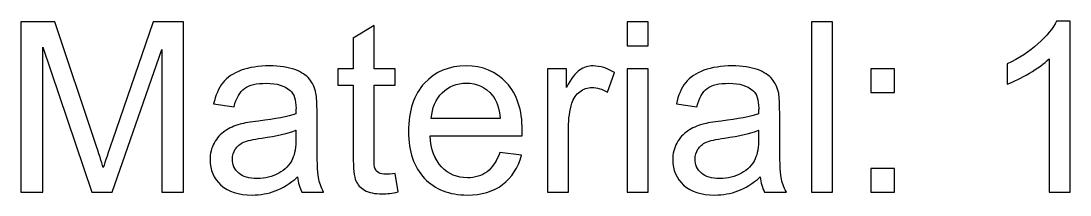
# Model space of a CAD drawing. Header units: inches. Extents: x -11.8 to 11.6, y -5.3 to 5.9.
# Drawn here: x 2.281 to 4.486, y 4.611 to 4.977 of the extents above; entities that cross this region are included whole.
import ezdxf

# ---------------------------------------------------------------- set-up
doc = ezdxf.new("R2010")
doc.units = ezdxf.units.IN
doc.header["$MEASUREMENT"] = 0
doc.layers.add('Layer 1', color=7, linetype='Continuous')

msp = doc.modelspace()

# ---------------------------------------------------------------- linework, layer by layer
at = {"layer": 'Layer 1', "color": 250}
for points, knots in [([(2.2811, 4.6172), (2.2811, 4.6172), (2.2811, 4.9751), (2.2811, 4.9751), (2.2811, 4.9751), (2.2811, 4.9751), (2.3525, 4.9751), (2.3525, 4.9751), (2.3525, 4.9751), (2.3525, 4.9751), (2.4371, 4.7217), (2.4371, 4.7217), (2.4371, 4.7217), (2.445, 4.6981), (2.4507, 4.6804), (2.4542, 4.6687), (2.4542, 4.6687), (2.4583, 4.6817), (2.4646, 4.7008), (2.4733, 4.7261), (2.4733, 4.7261), (2.4733, 4.7261), (2.559, 4.9751), (2.559, 4.9751), (2.559, 4.9751), (2.559, 4.9751), (2.6227, 4.9751), (2.6227, 4.9751), (2.6227, 4.9751), (2.6227, 4.9751), (2.6227, 4.6172), (2.6227, 4.6172), (2.6227, 4.6172), (2.6227, 4.6172), (2.5771, 4.6172), (2.5771, 4.6172), (2.5771, 4.6172), (2.5771, 4.6172), (2.5771, 4.9167), (2.5771, 4.9167), (2.5771, 4.9167), (2.5771, 4.9167), (2.4731, 4.6172), (2.4731, 4.6172), (2.4731, 4.6172), (2.4731, 4.6172), (2.4303, 4.6172), (2.4303, 4.6172), (2.4303, 4.6172), (2.4303, 4.6172), (2.3268, 4.9218), (2.3268, 4.9218), (2.3268, 4.9218), (2.3268, 4.9218), (2.3268, 4.6172), (2.3268, 4.6172), (2.3268, 4.6172), (2.3268, 4.6172), (2.2811, 4.6172), (2.2811, 4.6172)], [0, 0, 0, 0, 0.0625, 0.0625, 0.0625, 0.0625, 0.125, 0.125, 0.125, 0.125, 0.1875, 0.1875, 0.1875, 0.1875, 0.25, 0.25, 0.25, 0.25, 0.3125, 0.3125, 0.3125, 0.3125, 0.375, 0.375, 0.375, 0.375, 0.4375, 0.4375, 0.4375, 0.4375, 0.5, 0.5, 0.5, 0.5, 0.5625, 0.5625, 0.5625, 0.5625, 0.625, 0.625, 0.625, 0.625, 0.6875, 0.6875, 0.6875, 0.6875, 0.75, 0.75, 0.75, 0.75, 0.8125, 0.8125, 0.8125, 0.8125, 0.875, 0.875, 0.875, 0.875, 1, 1, 1, 1]), ([(3.0676, 4.6565), (3.0676, 4.6565), (3.0739, 4.6177), (3.0739, 4.6177), (3.0739, 4.6177), (3.0616, 4.6151), (3.0505, 4.6137), (3.0407, 4.6137), (3.0407, 4.6137), (3.0247, 4.6137), (3.0124, 4.6162), (3.0036, 4.6213), (3.0036, 4.6213), (2.9948, 4.6263), (2.9886, 4.633), (2.9851, 4.6412), (2.9851, 4.6412), (2.9815, 4.6494), (2.9796, 4.6667), (2.9796, 4.6931), (2.9796, 4.6931), (2.9796, 4.6931), (2.9796, 4.8422), (2.9796, 4.8422), (2.9796, 4.8422), (2.9796, 4.8422), (2.9474, 4.8422), (2.9474, 4.8422), (2.9474, 4.8422), (2.9474, 4.8422), (2.9474, 4.8764), (2.9474, 4.8764), (2.9474, 4.8764), (2.9474, 4.8764), (2.9796, 4.8764), (2.9796, 4.8764), (2.9796, 4.8764), (2.9796, 4.8764), (2.9796, 4.9407), (2.9796, 4.9407), (2.9796, 4.9407), (2.9796, 4.9407), (3.0234, 4.967), (3.0234, 4.967), (3.0234, 4.967), (3.0234, 4.967), (3.0234, 4.8764), (3.0234, 4.8764), (3.0234, 4.8764), (3.0234, 4.8764), (3.0676, 4.8764), (3.0676, 4.8764), (3.0676, 4.8764), (3.0676, 4.8764), (3.0676, 4.8422), (3.0676, 4.8422), (3.0676, 4.8422), (3.0676, 4.8422), (3.0234, 4.8422), (3.0234, 4.8422), (3.0234, 4.8422), (3.0234, 4.8422), (3.0234, 4.6907), (3.0234, 4.6907), (3.0234, 4.6907), (3.0234, 4.6781), (3.0241, 4.6701), (3.0256, 4.6665), (3.0256, 4.6665), (3.0272, 4.6629), (3.0297, 4.6601), (3.0332, 4.6579), (3.0332, 4.6579), (3.0367, 4.6558), (3.0417, 4.6547), (3.0482, 4.6547), (3.0482, 4.6547), (3.0531, 4.6547), (3.0596, 4.6553), (3.0676, 4.6565)], [0, 0, 0, 0, 0.047619, 0.047619, 0.047619, 0.047619, 0.095238, 0.095238, 0.095238, 0.095238, 0.142857, 0.142857, 0.142857, 0.142857, 0.190476, 0.190476, 0.190476, 0.190476, 0.238095, 0.238095, 0.238095, 0.238095, 0.285714, 0.285714, 0.285714, 0.285714, 0.333333, 0.333333, 0.333333, 0.333333, 0.380952, 0.380952, 0.380952, 0.380952, 0.428571, 0.428571, 0.428571, 0.428571, 0.47619, 0.47619, 0.47619, 0.47619, 0.52381, 0.52381, 0.52381, 0.52381, 0.571429, 0.571429, 0.571429, 0.571429, 0.619048, 0.619048, 0.619048, 0.619048, 0.666667, 0.666667, 0.666667, 0.666667, 0.714286, 0.714286, 0.714286, 0.714286, 0.761905, 0.761905, 0.761905, 0.761905, 0.809524, 0.809524, 0.809524, 0.809524, 0.857143, 0.857143, 0.857143, 0.857143, 0.904762, 0.904762, 0.904762, 0.904762, 1, 1, 1, 1]), ([(3.5553, 4.9245), (3.5553, 4.9245), (3.5553, 4.9751), (3.5553, 4.9751), (3.5553, 4.9751), (3.5553, 4.9751), (3.5993, 4.9751), (3.5993, 4.9751), (3.5993, 4.9751), (3.5993, 4.9751), (3.5993, 4.9245), (3.5993, 4.9245), (3.5993, 4.9245), (3.5993, 4.9245), (3.5553, 4.9245), (3.5553, 4.9245)], [0, 0, 0, 0, 0.2, 0.2, 0.2, 0.2, 0.4, 0.4, 0.4, 0.4, 0.6, 0.6, 0.6, 0.6, 1, 1, 1, 1]), ([(3.9433, 4.6172), (3.9433, 4.6172), (3.9433, 4.9751), (3.9433, 4.9751), (3.9433, 4.9751), (3.9433, 4.9751), (3.9872, 4.9751), (3.9872, 4.9751), (3.9872, 4.9751), (3.9872, 4.9751), (3.9872, 4.6172), (3.9872, 4.6172), (3.9872, 4.6172), (3.9872, 4.6172), (3.9433, 4.6172), (3.9433, 4.6172)], [0, 0, 0, 0, 0.2, 0.2, 0.2, 0.2, 0.4, 0.4, 0.4, 0.4, 0.6, 0.6, 0.6, 0.6, 1, 1, 1, 1]), ([(4.4865, 4.6172), (4.4865, 4.6172), (4.4426, 4.6172), (4.4426, 4.6172), (4.4426, 4.6172), (4.4426, 4.6172), (4.4426, 4.8972), (4.4426, 4.8972), (4.4426, 4.8972), (4.432, 4.8871), (4.4181, 4.877), (4.401, 4.8669), (4.401, 4.8669), (4.3837, 4.8568), (4.3683, 4.8492), (4.3546, 4.8442), (4.3546, 4.8442), (4.3546, 4.8442), (4.3546, 4.8867), (4.3546, 4.8867), (4.3546, 4.8867), (4.3792, 4.8982), (4.4007, 4.9122), (4.4191, 4.9287), (4.4191, 4.9287), (4.4375, 4.9452), (4.4506, 4.9611), (4.4582, 4.9766), (4.4582, 4.9766), (4.4582, 4.9766), (4.4865, 4.9766), (4.4865, 4.9766), (4.4865, 4.9766), (4.4865, 4.9766), (4.4865, 4.6172), (4.4865, 4.6172)], [0, 0, 0, 0, 0.1, 0.1, 0.1, 0.1, 0.2, 0.2, 0.2, 0.2, 0.3, 0.3, 0.3, 0.3, 0.4, 0.4, 0.4, 0.4, 0.5, 0.5, 0.5, 0.5, 0.6, 0.6, 0.6, 0.6, 0.7, 0.7, 0.7, 0.7, 0.8, 0.8, 0.8, 0.8, 1, 1, 1, 1]), ([(2.8627, 4.6492), (2.8464, 4.6353), (2.8307, 4.6256), (2.8157, 4.6198), (2.8157, 4.6198), (2.8006, 4.6142), (2.7845, 4.6113), (2.7672, 4.6113), (2.7672, 4.6113), (2.7387, 4.6113), (2.7169, 4.6182), (2.7016, 4.6322), (2.7016, 4.6322), (2.6863, 4.6461), (2.6786, 4.6639), (2.6786, 4.6855), (2.6786, 4.6855), (2.6786, 4.6982), (2.6815, 4.7098), (2.6873, 4.7203), (2.6873, 4.7203), (2.6931, 4.7308), (2.7006, 4.7392), (2.71, 4.7456), (2.71, 4.7456), (2.7194, 4.7519), (2.7299, 4.7567), (2.7416, 4.76), (2.7416, 4.76), (2.7502, 4.7622), (2.7632, 4.7645), (2.7806, 4.7666), (2.7806, 4.7666), (2.8161, 4.7708), (2.8423, 4.7758), (2.8591, 4.7817), (2.8591, 4.7817), (2.8592, 4.7877), (2.8593, 4.7916), (2.8593, 4.7932), (2.8593, 4.7932), (2.8593, 4.8111), (2.8551, 4.8237), (2.8468, 4.831), (2.8468, 4.831), (2.8356, 4.841), (2.8189, 4.8459), (2.7968, 4.8459), (2.7968, 4.8459), (2.7761, 4.8459), (2.7609, 4.8423), (2.751, 4.8351), (2.751, 4.8351), (2.7411, 4.8278), (2.7339, 4.815), (2.7291, 4.7966), (2.7291, 4.7966), (2.7291, 4.7966), (2.6862, 4.8025), (2.6862, 4.8025), (2.6862, 4.8025), (2.6901, 4.8208), (2.6966, 4.8357), (2.7055, 4.847), (2.7055, 4.847), (2.7144, 4.8583), (2.7274, 4.8671), (2.7443, 4.8732), (2.7443, 4.8732), (2.7612, 4.8792), (2.7808, 4.8823), (2.8031, 4.8823), (2.8031, 4.8823), (2.8253, 4.8823), (2.8432, 4.8797), (2.8571, 4.8745), (2.8571, 4.8745), (2.8709, 4.8692), (2.8811, 4.8627), (2.8876, 4.8548), (2.8876, 4.8548), (2.8941, 4.8469), (2.8986, 4.837), (2.9013, 4.8249), (2.9013, 4.8249), (2.9027, 4.8174), (2.9035, 4.8039), (2.9035, 4.7844), (2.9035, 4.7844), (2.9035, 4.7844), (2.9035, 4.7258), (2.9035, 4.7258), (2.9035, 4.7258), (2.9035, 4.6849), (2.9044, 4.6591), (2.9063, 4.6483), (2.9063, 4.6483), (2.9081, 4.6375), (2.9119, 4.6271), (2.9174, 4.6172), (2.9174, 4.6172), (2.9174, 4.6172), (2.8715, 4.6172), (2.8715, 4.6172), (2.8715, 4.6172), (2.867, 4.6262), (2.864, 4.6369), (2.8627, 4.6492)], [0, 0, 0, 0, 0.035714, 0.035714, 0.035714, 0.035714, 0.071429, 0.071429, 0.071429, 0.071429, 0.107143, 0.107143, 0.107143, 0.107143, 0.142857, 0.142857, 0.142857, 0.142857, 0.178571, 0.178571, 0.178571, 0.178571, 0.214286, 0.214286, 0.214286, 0.214286, 0.25, 0.25, 0.25, 0.25, 0.285714, 0.285714, 0.285714, 0.285714, 0.321429, 0.321429, 0.321429, 0.321429, 0.357143, 0.357143, 0.357143, 0.357143, 0.392857, 0.392857, 0.392857, 0.392857, 0.428571, 0.428571, 0.428571, 0.428571, 0.464286, 0.464286, 0.464286, 0.464286, 0.5, 0.5, 0.5, 0.5, 0.535714, 0.535714, 0.535714, 0.535714, 0.571429, 0.571429, 0.571429, 0.571429, 0.607143, 0.607143, 0.607143, 0.607143, 0.642857, 0.642857, 0.642857, 0.642857, 0.678571, 0.678571, 0.678571, 0.678571, 0.714286, 0.714286, 0.714286, 0.714286, 0.75, 0.75, 0.75, 0.75, 0.785714, 0.785714, 0.785714, 0.785714, 0.821429, 0.821429, 0.821429, 0.821429, 0.857143, 0.857143, 0.857143, 0.857143, 0.892857, 0.892857, 0.892857, 0.892857, 0.928571, 0.928571, 0.928571, 0.928571, 1, 1, 1, 1]), ([(3.288, 4.7007), (3.288, 4.7007), (3.3334, 4.6951), (3.3334, 4.6951), (3.3334, 4.6951), (3.3262, 4.6685), (3.313, 4.6479), (3.2936, 4.6332), (3.2936, 4.6332), (3.2742, 4.6187), (3.2495, 4.6113), (3.2194, 4.6113), (3.2194, 4.6113), (3.1815, 4.6113), (3.1514, 4.623), (3.1292, 4.6463), (3.1292, 4.6463), (3.107, 4.6697), (3.0959, 4.7024), (3.0959, 4.7446), (3.0959, 4.7446), (3.0959, 4.7882), (3.1071, 4.8221), (3.1296, 4.8462), (3.1296, 4.8462), (3.1521, 4.8702), (3.1811, 4.8823), (3.217, 4.8823), (3.217, 4.8823), (3.2516, 4.8823), (3.28, 4.8705), (3.3019, 4.8469), (3.3019, 4.8469), (3.3239, 4.8233), (3.3349, 4.7901), (3.3349, 4.7473), (3.3349, 4.7473), (3.3349, 4.7447), (3.3348, 4.7407), (3.3346, 4.7356), (3.3346, 4.7356), (3.3346, 4.7356), (3.1413, 4.7356), (3.1413, 4.7356), (3.1413, 4.7356), (3.1429, 4.7071), (3.151, 4.6852), (3.1655, 4.6702), (3.1655, 4.6702), (3.18, 4.655), (3.198, 4.6474), (3.2196, 4.6474), (3.2196, 4.6474), (3.2357, 4.6474), (3.2495, 4.6517), (3.2609, 4.6602), (3.2609, 4.6602), (3.2723, 4.6686), (3.2813, 4.6821), (3.288, 4.7007)], [0, 0, 0, 0, 0.0625, 0.0625, 0.0625, 0.0625, 0.125, 0.125, 0.125, 0.125, 0.1875, 0.1875, 0.1875, 0.1875, 0.25, 0.25, 0.25, 0.25, 0.3125, 0.3125, 0.3125, 0.3125, 0.375, 0.375, 0.375, 0.375, 0.4375, 0.4375, 0.4375, 0.4375, 0.5, 0.5, 0.5, 0.5, 0.5625, 0.5625, 0.5625, 0.5625, 0.625, 0.625, 0.625, 0.625, 0.6875, 0.6875, 0.6875, 0.6875, 0.75, 0.75, 0.75, 0.75, 0.8125, 0.8125, 0.8125, 0.8125, 0.875, 0.875, 0.875, 0.875, 1, 1, 1, 1]), ([(3.3881, 4.6172), (3.3881, 4.6172), (3.3881, 4.8764), (3.3881, 4.8764), (3.3881, 4.8764), (3.3881, 4.8764), (3.4276, 4.8764), (3.4276, 4.8764), (3.4276, 4.8764), (3.4276, 4.8764), (3.4276, 4.8372), (3.4276, 4.8372), (3.4276, 4.8372), (3.4377, 4.8555), (3.4471, 4.8677), (3.4556, 4.8735), (3.4556, 4.8735), (3.4641, 4.8793), (3.4736, 4.8823), (3.4838, 4.8823), (3.4838, 4.8823), (3.4986, 4.8823), (3.5136, 4.8776), (3.529, 4.8682), (3.529, 4.8682), (3.529, 4.8682), (3.5138, 4.8273), (3.5138, 4.8273), (3.5138, 4.8273), (3.5031, 4.8337), (3.4924, 4.8369), (3.4816, 4.8369), (3.4816, 4.8369), (3.472, 4.8369), (3.4634, 4.834), (3.4557, 4.8282), (3.4557, 4.8282), (3.4481, 4.8224), (3.4426, 4.8144), (3.4394, 4.8042), (3.4394, 4.8042), (3.4345, 4.7886), (3.4321, 4.7715), (3.4321, 4.7529), (3.4321, 4.7529), (3.4321, 4.7529), (3.4321, 4.6172), (3.4321, 4.6172), (3.4321, 4.6172), (3.4321, 4.6172), (3.3881, 4.6172), (3.3881, 4.6172)], [0, 0, 0, 0, 0.071429, 0.071429, 0.071429, 0.071429, 0.142857, 0.142857, 0.142857, 0.142857, 0.214286, 0.214286, 0.214286, 0.214286, 0.285714, 0.285714, 0.285714, 0.285714, 0.357143, 0.357143, 0.357143, 0.357143, 0.428571, 0.428571, 0.428571, 0.428571, 0.5, 0.5, 0.5, 0.5, 0.571429, 0.571429, 0.571429, 0.571429, 0.642857, 0.642857, 0.642857, 0.642857, 0.714286, 0.714286, 0.714286, 0.714286, 0.785714, 0.785714, 0.785714, 0.785714, 0.857143, 0.857143, 0.857143, 0.857143, 1, 1, 1, 1]), ([(3.5553, 4.6172), (3.5553, 4.6172), (3.5553, 4.8764), (3.5553, 4.8764), (3.5553, 4.8764), (3.5553, 4.8764), (3.5993, 4.8764), (3.5993, 4.8764), (3.5993, 4.8764), (3.5993, 4.8764), (3.5993, 4.6172), (3.5993, 4.6172), (3.5993, 4.6172), (3.5993, 4.6172), (3.5553, 4.6172), (3.5553, 4.6172)], [0, 0, 0, 0, 0.2, 0.2, 0.2, 0.2, 0.4, 0.4, 0.4, 0.4, 0.6, 0.6, 0.6, 0.6, 1, 1, 1, 1]), ([(3.8354, 4.6492), (3.8191, 4.6353), (3.8034, 4.6256), (3.7884, 4.6198), (3.7884, 4.6198), (3.7733, 4.6142), (3.7571, 4.6113), (3.7399, 4.6113), (3.7399, 4.6113), (3.7114, 4.6113), (3.6896, 4.6182), (3.6742, 4.6322), (3.6742, 4.6322), (3.659, 4.6461), (3.6513, 4.6639), (3.6513, 4.6855), (3.6513, 4.6855), (3.6513, 4.6982), (3.6541, 4.7098), (3.66, 4.7203), (3.66, 4.7203), (3.6657, 4.7308), (3.6733, 4.7392), (3.6826, 4.7456), (3.6826, 4.7456), (3.6921, 4.7519), (3.7026, 4.7567), (3.7143, 4.76), (3.7143, 4.76), (3.7229, 4.7622), (3.7359, 4.7645), (3.7533, 4.7666), (3.7533, 4.7666), (3.7888, 4.7708), (3.815, 4.7758), (3.8317, 4.7817), (3.8317, 4.7817), (3.8319, 4.7877), (3.832, 4.7916), (3.832, 4.7932), (3.832, 4.7932), (3.832, 4.8111), (3.8278, 4.8237), (3.8195, 4.831), (3.8195, 4.831), (3.8083, 4.841), (3.7916, 4.8459), (3.7695, 4.8459), (3.7695, 4.8459), (3.7488, 4.8459), (3.7336, 4.8423), (3.7236, 4.8351), (3.7236, 4.8351), (3.7138, 4.8278), (3.7066, 4.815), (3.7018, 4.7966), (3.7018, 4.7966), (3.7018, 4.7966), (3.6589, 4.8025), (3.6589, 4.8025), (3.6589, 4.8025), (3.6628, 4.8208), (3.6692, 4.8357), (3.6781, 4.847), (3.6781, 4.847), (3.6871, 4.8583), (3.7001, 4.8671), (3.717, 4.8732), (3.717, 4.8732), (3.7339, 4.8792), (3.7535, 4.8823), (3.7758, 4.8823), (3.7758, 4.8823), (3.798, 4.8823), (3.8159, 4.8797), (3.8297, 4.8745), (3.8297, 4.8745), (3.8436, 4.8692), (3.8537, 4.8627), (3.8603, 4.8548), (3.8603, 4.8548), (3.8668, 4.8469), (3.8713, 4.837), (3.874, 4.8249), (3.874, 4.8249), (3.8754, 4.8174), (3.8761, 4.8039), (3.8761, 4.7844), (3.8761, 4.7844), (3.8761, 4.7844), (3.8761, 4.7258), (3.8761, 4.7258), (3.8761, 4.7258), (3.8761, 4.6849), (3.8771, 4.6591), (3.879, 4.6483), (3.879, 4.6483), (3.8808, 4.6375), (3.8846, 4.6271), (3.8901, 4.6172), (3.8901, 4.6172), (3.8901, 4.6172), (3.8441, 4.6172), (3.8441, 4.6172), (3.8441, 4.6172), (3.8396, 4.6262), (3.8366, 4.6369), (3.8354, 4.6492)], [0, 0, 0, 0, 0.035714, 0.035714, 0.035714, 0.035714, 0.071429, 0.071429, 0.071429, 0.071429, 0.107143, 0.107143, 0.107143, 0.107143, 0.142857, 0.142857, 0.142857, 0.142857, 0.178571, 0.178571, 0.178571, 0.178571, 0.214286, 0.214286, 0.214286, 0.214286, 0.25, 0.25, 0.25, 0.25, 0.285714, 0.285714, 0.285714, 0.285714, 0.321429, 0.321429, 0.321429, 0.321429, 0.357143, 0.357143, 0.357143, 0.357143, 0.392857, 0.392857, 0.392857, 0.392857, 0.428571, 0.428571, 0.428571, 0.428571, 0.464286, 0.464286, 0.464286, 0.464286, 0.5, 0.5, 0.5, 0.5, 0.535714, 0.535714, 0.535714, 0.535714, 0.571429, 0.571429, 0.571429, 0.571429, 0.607143, 0.607143, 0.607143, 0.607143, 0.642857, 0.642857, 0.642857, 0.642857, 0.678571, 0.678571, 0.678571, 0.678571, 0.714286, 0.714286, 0.714286, 0.714286, 0.75, 0.75, 0.75, 0.75, 0.785714, 0.785714, 0.785714, 0.785714, 0.821429, 0.821429, 0.821429, 0.821429, 0.857143, 0.857143, 0.857143, 0.857143, 0.892857, 0.892857, 0.892857, 0.892857, 0.928571, 0.928571, 0.928571, 0.928571, 1, 1, 1, 1]), ([(4.0675, 4.8264), (4.0675, 4.8264), (4.0675, 4.8764), (4.0675, 4.8764), (4.0675, 4.8764), (4.0675, 4.8764), (4.1176, 4.8764), (4.1176, 4.8764), (4.1176, 4.8764), (4.1176, 4.8764), (4.1176, 4.8264), (4.1176, 4.8264), (4.1176, 4.8264), (4.1176, 4.8264), (4.0675, 4.8264), (4.0675, 4.8264)], [0, 0, 0, 0, 0.2, 0.2, 0.2, 0.2, 0.4, 0.4, 0.4, 0.4, 0.6, 0.6, 0.6, 0.6, 1, 1, 1, 1]), ([(3.1437, 4.7717), (3.1437, 4.7717), (3.2885, 4.7717), (3.2885, 4.7717), (3.2885, 4.7717), (3.2866, 4.7935), (3.281, 4.8099), (3.2719, 4.8207), (3.2719, 4.8207), (3.2579, 4.8377), (3.2397, 4.8462), (3.2175, 4.8462), (3.2175, 4.8462), (3.1973, 4.8462), (3.1803, 4.8394), (3.1666, 4.8259), (3.1666, 4.8259), (3.1528, 4.8124), (3.1452, 4.7943), (3.1437, 4.7717)], [0, 0, 0, 0, 0.166667, 0.166667, 0.166667, 0.166667, 0.333333, 0.333333, 0.333333, 0.333333, 0.5, 0.5, 0.5, 0.5, 0.666667, 0.666667, 0.666667, 0.666667, 1, 1, 1, 1]), ([(2.8591, 4.7473), (2.8431, 4.7407), (2.8191, 4.7352), (2.7873, 4.7307), (2.7873, 4.7307), (2.7692, 4.7281), (2.7564, 4.7252), (2.749, 4.7219), (2.749, 4.7219), (2.7415, 4.7187), (2.7356, 4.7139), (2.7316, 4.7076), (2.7316, 4.7076), (2.7276, 4.7013), (2.7255, 4.6944), (2.7255, 4.6867), (2.7255, 4.6867), (2.7255, 4.675), (2.73, 4.6652), (2.7388, 4.6574), (2.7388, 4.6574), (2.7476, 4.6497), (2.7606, 4.6457), (2.7777, 4.6457), (2.7777, 4.6457), (2.7946, 4.6457), (2.8097, 4.6494), (2.8229, 4.6568), (2.8229, 4.6568), (2.8361, 4.6642), (2.8458, 4.6744), (2.852, 4.6872), (2.852, 4.6872), (2.8567, 4.6972), (2.8591, 4.7118), (2.8591, 4.7312), (2.8591, 4.7312), (2.8591, 4.7312), (2.8591, 4.7473), (2.8591, 4.7473)], [0, 0, 0, 0, 0.090909, 0.090909, 0.090909, 0.090909, 0.181818, 0.181818, 0.181818, 0.181818, 0.272727, 0.272727, 0.272727, 0.272727, 0.363636, 0.363636, 0.363636, 0.363636, 0.454545, 0.454545, 0.454545, 0.454545, 0.545455, 0.545455, 0.545455, 0.545455, 0.636364, 0.636364, 0.636364, 0.636364, 0.727273, 0.727273, 0.727273, 0.727273, 0.818182, 0.818182, 0.818182, 0.818182, 1, 1, 1, 1]), ([(3.8317, 4.7473), (3.8157, 4.7407), (3.7918, 4.7352), (3.76, 4.7307), (3.76, 4.7307), (3.7419, 4.7281), (3.7291, 4.7252), (3.7216, 4.7219), (3.7216, 4.7219), (3.7141, 4.7187), (3.7083, 4.7139), (3.7043, 4.7076), (3.7043, 4.7076), (3.7002, 4.7013), (3.6981, 4.6944), (3.6981, 4.6867), (3.6981, 4.6867), (3.6981, 4.675), (3.7026, 4.6652), (3.7115, 4.6574), (3.7115, 4.6574), (3.7203, 4.6497), (3.7333, 4.6457), (3.7504, 4.6457), (3.7504, 4.6457), (3.7673, 4.6457), (3.7824, 4.6494), (3.7956, 4.6568), (3.7956, 4.6568), (3.8087, 4.6642), (3.8185, 4.6744), (3.8246, 4.6872), (3.8246, 4.6872), (3.8294, 4.6972), (3.8317, 4.7118), (3.8317, 4.7312), (3.8317, 4.7312), (3.8317, 4.7312), (3.8317, 4.7473), (3.8317, 4.7473)], [0, 0, 0, 0, 0.090909, 0.090909, 0.090909, 0.090909, 0.181818, 0.181818, 0.181818, 0.181818, 0.272727, 0.272727, 0.272727, 0.272727, 0.363636, 0.363636, 0.363636, 0.363636, 0.454545, 0.454545, 0.454545, 0.454545, 0.545455, 0.545455, 0.545455, 0.545455, 0.636364, 0.636364, 0.636364, 0.636364, 0.727273, 0.727273, 0.727273, 0.727273, 0.818182, 0.818182, 0.818182, 0.818182, 1, 1, 1, 1]), ([(4.0675, 4.6172), (4.0675, 4.6172), (4.0675, 4.6672), (4.0675, 4.6672), (4.0675, 4.6672), (4.0675, 4.6672), (4.1176, 4.6672), (4.1176, 4.6672), (4.1176, 4.6672), (4.1176, 4.6672), (4.1176, 4.6172), (4.1176, 4.6172), (4.1176, 4.6172), (4.1176, 4.6172), (4.0675, 4.6172), (4.0675, 4.6172)], [0, 0, 0, 0, 0.2, 0.2, 0.2, 0.2, 0.4, 0.4, 0.4, 0.4, 0.6, 0.6, 0.6, 0.6, 1, 1, 1, 1])]:
    msp.add_open_spline(points, degree=3, knots=knots, dxfattribs=at)
at = {"layer": 'Layer 1', "color": 250, "lineweight": 9}
for points, knots in [([(2.2811, 4.6172), (2.2811, 4.6172), (2.2811, 4.9751), (2.2811, 4.9751), (2.2811, 4.9751), (2.2811, 4.9751), (2.3525, 4.9751), (2.3525, 4.9751), (2.3525, 4.9751), (2.3525, 4.9751), (2.4371, 4.7217), (2.4371, 4.7217), (2.4371, 4.7217), (2.445, 4.6981), (2.4507, 4.6804), (2.4542, 4.6687), (2.4542, 4.6687), (2.4583, 4.6817), (2.4646, 4.7008), (2.4733, 4.7261), (2.4733, 4.7261), (2.4733, 4.7261), (2.559, 4.9751), (2.559, 4.9751), (2.559, 4.9751), (2.559, 4.9751), (2.6227, 4.9751), (2.6227, 4.9751), (2.6227, 4.9751), (2.6227, 4.9751), (2.6227, 4.6172), (2.6227, 4.6172), (2.6227, 4.6172), (2.6227, 4.6172), (2.5771, 4.6172), (2.5771, 4.6172), (2.5771, 4.6172), (2.5771, 4.6172), (2.5771, 4.9167), (2.5771, 4.9167), (2.5771, 4.9167), (2.5771, 4.9167), (2.4731, 4.6172), (2.4731, 4.6172), (2.4731, 4.6172), (2.4731, 4.6172), (2.4303, 4.6172), (2.4303, 4.6172), (2.4303, 4.6172), (2.4303, 4.6172), (2.3268, 4.9218), (2.3268, 4.9218), (2.3268, 4.9218), (2.3268, 4.9218), (2.3268, 4.6172), (2.3268, 4.6172), (2.3268, 4.6172), (2.3268, 4.6172), (2.2811, 4.6172), (2.2811, 4.6172)], [0, 0, 0, 0, 0.0625, 0.0625, 0.0625, 0.0625, 0.125, 0.125, 0.125, 0.125, 0.1875, 0.1875, 0.1875, 0.1875, 0.25, 0.25, 0.25, 0.25, 0.3125, 0.3125, 0.3125, 0.3125, 0.375, 0.375, 0.375, 0.375, 0.4375, 0.4375, 0.4375, 0.4375, 0.5, 0.5, 0.5, 0.5, 0.5625, 0.5625, 0.5625, 0.5625, 0.625, 0.625, 0.625, 0.625, 0.6875, 0.6875, 0.6875, 0.6875, 0.75, 0.75, 0.75, 0.75, 0.8125, 0.8125, 0.8125, 0.8125, 0.875, 0.875, 0.875, 0.875, 1, 1, 1, 1]), ([(3.0676, 4.6565), (3.0676, 4.6565), (3.0739, 4.6177), (3.0739, 4.6177), (3.0739, 4.6177), (3.0616, 4.6151), (3.0505, 4.6137), (3.0407, 4.6137), (3.0407, 4.6137), (3.0247, 4.6137), (3.0124, 4.6162), (3.0036, 4.6213), (3.0036, 4.6213), (2.9948, 4.6263), (2.9886, 4.633), (2.9851, 4.6412), (2.9851, 4.6412), (2.9815, 4.6494), (2.9796, 4.6667), (2.9796, 4.6931), (2.9796, 4.6931), (2.9796, 4.6931), (2.9796, 4.8422), (2.9796, 4.8422), (2.9796, 4.8422), (2.9796, 4.8422), (2.9474, 4.8422), (2.9474, 4.8422), (2.9474, 4.8422), (2.9474, 4.8422), (2.9474, 4.8764), (2.9474, 4.8764), (2.9474, 4.8764), (2.9474, 4.8764), (2.9796, 4.8764), (2.9796, 4.8764), (2.9796, 4.8764), (2.9796, 4.8764), (2.9796, 4.9407), (2.9796, 4.9407), (2.9796, 4.9407), (2.9796, 4.9407), (3.0234, 4.967), (3.0234, 4.967), (3.0234, 4.967), (3.0234, 4.967), (3.0234, 4.8764), (3.0234, 4.8764), (3.0234, 4.8764), (3.0234, 4.8764), (3.0676, 4.8764), (3.0676, 4.8764), (3.0676, 4.8764), (3.0676, 4.8764), (3.0676, 4.8422), (3.0676, 4.8422), (3.0676, 4.8422), (3.0676, 4.8422), (3.0234, 4.8422), (3.0234, 4.8422), (3.0234, 4.8422), (3.0234, 4.8422), (3.0234, 4.6907), (3.0234, 4.6907), (3.0234, 4.6907), (3.0234, 4.6781), (3.0241, 4.6701), (3.0256, 4.6665), (3.0256, 4.6665), (3.0272, 4.6629), (3.0297, 4.6601), (3.0332, 4.6579), (3.0332, 4.6579), (3.0367, 4.6558), (3.0417, 4.6547), (3.0482, 4.6547), (3.0482, 4.6547), (3.0531, 4.6547), (3.0596, 4.6553), (3.0676, 4.6565)], [0, 0, 0, 0, 0.047619, 0.047619, 0.047619, 0.047619, 0.095238, 0.095238, 0.095238, 0.095238, 0.142857, 0.142857, 0.142857, 0.142857, 0.190476, 0.190476, 0.190476, 0.190476, 0.238095, 0.238095, 0.238095, 0.238095, 0.285714, 0.285714, 0.285714, 0.285714, 0.333333, 0.333333, 0.333333, 0.333333, 0.380952, 0.380952, 0.380952, 0.380952, 0.428571, 0.428571, 0.428571, 0.428571, 0.47619, 0.47619, 0.47619, 0.47619, 0.52381, 0.52381, 0.52381, 0.52381, 0.571429, 0.571429, 0.571429, 0.571429, 0.619048, 0.619048, 0.619048, 0.619048, 0.666667, 0.666667, 0.666667, 0.666667, 0.714286, 0.714286, 0.714286, 0.714286, 0.761905, 0.761905, 0.761905, 0.761905, 0.809524, 0.809524, 0.809524, 0.809524, 0.857143, 0.857143, 0.857143, 0.857143, 0.904762, 0.904762, 0.904762, 0.904762, 1, 1, 1, 1]), ([(3.5553, 4.9245), (3.5553, 4.9245), (3.5553, 4.9751), (3.5553, 4.9751), (3.5553, 4.9751), (3.5553, 4.9751), (3.5993, 4.9751), (3.5993, 4.9751), (3.5993, 4.9751), (3.5993, 4.9751), (3.5993, 4.9245), (3.5993, 4.9245), (3.5993, 4.9245), (3.5993, 4.9245), (3.5553, 4.9245), (3.5553, 4.9245)], [0, 0, 0, 0, 0.2, 0.2, 0.2, 0.2, 0.4, 0.4, 0.4, 0.4, 0.6, 0.6, 0.6, 0.6, 1, 1, 1, 1]), ([(3.9433, 4.6172), (3.9433, 4.6172), (3.9433, 4.9751), (3.9433, 4.9751), (3.9433, 4.9751), (3.9433, 4.9751), (3.9872, 4.9751), (3.9872, 4.9751), (3.9872, 4.9751), (3.9872, 4.9751), (3.9872, 4.6172), (3.9872, 4.6172), (3.9872, 4.6172), (3.9872, 4.6172), (3.9433, 4.6172), (3.9433, 4.6172)], [0, 0, 0, 0, 0.2, 0.2, 0.2, 0.2, 0.4, 0.4, 0.4, 0.4, 0.6, 0.6, 0.6, 0.6, 1, 1, 1, 1]), ([(4.4865, 4.6172), (4.4865, 4.6172), (4.4426, 4.6172), (4.4426, 4.6172), (4.4426, 4.6172), (4.4426, 4.6172), (4.4426, 4.8972), (4.4426, 4.8972), (4.4426, 4.8972), (4.432, 4.8871), (4.4181, 4.877), (4.401, 4.8669), (4.401, 4.8669), (4.3837, 4.8568), (4.3683, 4.8492), (4.3546, 4.8442), (4.3546, 4.8442), (4.3546, 4.8442), (4.3546, 4.8867), (4.3546, 4.8867), (4.3546, 4.8867), (4.3792, 4.8982), (4.4007, 4.9122), (4.4191, 4.9287), (4.4191, 4.9287), (4.4375, 4.9452), (4.4506, 4.9611), (4.4582, 4.9766), (4.4582, 4.9766), (4.4582, 4.9766), (4.4865, 4.9766), (4.4865, 4.9766), (4.4865, 4.9766), (4.4865, 4.9766), (4.4865, 4.6172), (4.4865, 4.6172)], [0, 0, 0, 0, 0.1, 0.1, 0.1, 0.1, 0.2, 0.2, 0.2, 0.2, 0.3, 0.3, 0.3, 0.3, 0.4, 0.4, 0.4, 0.4, 0.5, 0.5, 0.5, 0.5, 0.6, 0.6, 0.6, 0.6, 0.7, 0.7, 0.7, 0.7, 0.8, 0.8, 0.8, 0.8, 1, 1, 1, 1]), ([(2.8627, 4.6492), (2.8464, 4.6353), (2.8307, 4.6256), (2.8157, 4.6198), (2.8157, 4.6198), (2.8006, 4.6142), (2.7845, 4.6113), (2.7672, 4.6113), (2.7672, 4.6113), (2.7387, 4.6113), (2.7169, 4.6182), (2.7016, 4.6322), (2.7016, 4.6322), (2.6863, 4.6461), (2.6786, 4.6639), (2.6786, 4.6855), (2.6786, 4.6855), (2.6786, 4.6982), (2.6815, 4.7098), (2.6873, 4.7203), (2.6873, 4.7203), (2.6931, 4.7308), (2.7006, 4.7392), (2.71, 4.7456), (2.71, 4.7456), (2.7194, 4.7519), (2.7299, 4.7567), (2.7416, 4.76), (2.7416, 4.76), (2.7502, 4.7622), (2.7632, 4.7645), (2.7806, 4.7666), (2.7806, 4.7666), (2.8161, 4.7708), (2.8423, 4.7758), (2.8591, 4.7817), (2.8591, 4.7817), (2.8592, 4.7877), (2.8593, 4.7916), (2.8593, 4.7932), (2.8593, 4.7932), (2.8593, 4.8111), (2.8551, 4.8237), (2.8468, 4.831), (2.8468, 4.831), (2.8356, 4.841), (2.8189, 4.8459), (2.7968, 4.8459), (2.7968, 4.8459), (2.7761, 4.8459), (2.7609, 4.8423), (2.751, 4.8351), (2.751, 4.8351), (2.7411, 4.8278), (2.7339, 4.815), (2.7291, 4.7966), (2.7291, 4.7966), (2.7291, 4.7966), (2.6862, 4.8025), (2.6862, 4.8025), (2.6862, 4.8025), (2.6901, 4.8208), (2.6966, 4.8357), (2.7055, 4.847), (2.7055, 4.847), (2.7144, 4.8583), (2.7274, 4.8671), (2.7443, 4.8732), (2.7443, 4.8732), (2.7612, 4.8792), (2.7808, 4.8823), (2.8031, 4.8823), (2.8031, 4.8823), (2.8253, 4.8823), (2.8432, 4.8797), (2.8571, 4.8745), (2.8571, 4.8745), (2.8709, 4.8692), (2.8811, 4.8627), (2.8876, 4.8548), (2.8876, 4.8548), (2.8941, 4.8469), (2.8986, 4.837), (2.9013, 4.8249), (2.9013, 4.8249), (2.9027, 4.8174), (2.9035, 4.8039), (2.9035, 4.7844), (2.9035, 4.7844), (2.9035, 4.7844), (2.9035, 4.7258), (2.9035, 4.7258), (2.9035, 4.7258), (2.9035, 4.6849), (2.9044, 4.6591), (2.9063, 4.6483), (2.9063, 4.6483), (2.9081, 4.6375), (2.9119, 4.6271), (2.9174, 4.6172), (2.9174, 4.6172), (2.9174, 4.6172), (2.8715, 4.6172), (2.8715, 4.6172), (2.8715, 4.6172), (2.867, 4.6262), (2.864, 4.6369), (2.8627, 4.6492)], [0, 0, 0, 0, 0.035714, 0.035714, 0.035714, 0.035714, 0.071429, 0.071429, 0.071429, 0.071429, 0.107143, 0.107143, 0.107143, 0.107143, 0.142857, 0.142857, 0.142857, 0.142857, 0.178571, 0.178571, 0.178571, 0.178571, 0.214286, 0.214286, 0.214286, 0.214286, 0.25, 0.25, 0.25, 0.25, 0.285714, 0.285714, 0.285714, 0.285714, 0.321429, 0.321429, 0.321429, 0.321429, 0.357143, 0.357143, 0.357143, 0.357143, 0.392857, 0.392857, 0.392857, 0.392857, 0.428571, 0.428571, 0.428571, 0.428571, 0.464286, 0.464286, 0.464286, 0.464286, 0.5, 0.5, 0.5, 0.5, 0.535714, 0.535714, 0.535714, 0.535714, 0.571429, 0.571429, 0.571429, 0.571429, 0.607143, 0.607143, 0.607143, 0.607143, 0.642857, 0.642857, 0.642857, 0.642857, 0.678571, 0.678571, 0.678571, 0.678571, 0.714286, 0.714286, 0.714286, 0.714286, 0.75, 0.75, 0.75, 0.75, 0.785714, 0.785714, 0.785714, 0.785714, 0.821429, 0.821429, 0.821429, 0.821429, 0.857143, 0.857143, 0.857143, 0.857143, 0.892857, 0.892857, 0.892857, 0.892857, 0.928571, 0.928571, 0.928571, 0.928571, 1, 1, 1, 1]), ([(3.288, 4.7007), (3.288, 4.7007), (3.3334, 4.6951), (3.3334, 4.6951), (3.3334, 4.6951), (3.3262, 4.6685), (3.313, 4.6479), (3.2936, 4.6332), (3.2936, 4.6332), (3.2742, 4.6187), (3.2495, 4.6113), (3.2194, 4.6113), (3.2194, 4.6113), (3.1815, 4.6113), (3.1514, 4.623), (3.1292, 4.6463), (3.1292, 4.6463), (3.107, 4.6697), (3.0959, 4.7024), (3.0959, 4.7446), (3.0959, 4.7446), (3.0959, 4.7882), (3.1071, 4.8221), (3.1296, 4.8462), (3.1296, 4.8462), (3.1521, 4.8702), (3.1811, 4.8823), (3.217, 4.8823), (3.217, 4.8823), (3.2516, 4.8823), (3.28, 4.8705), (3.3019, 4.8469), (3.3019, 4.8469), (3.3239, 4.8233), (3.3349, 4.7901), (3.3349, 4.7473), (3.3349, 4.7473), (3.3349, 4.7447), (3.3348, 4.7407), (3.3346, 4.7356), (3.3346, 4.7356), (3.3346, 4.7356), (3.1413, 4.7356), (3.1413, 4.7356), (3.1413, 4.7356), (3.1429, 4.7071), (3.151, 4.6852), (3.1655, 4.6702), (3.1655, 4.6702), (3.18, 4.655), (3.198, 4.6474), (3.2196, 4.6474), (3.2196, 4.6474), (3.2357, 4.6474), (3.2495, 4.6517), (3.2609, 4.6602), (3.2609, 4.6602), (3.2723, 4.6686), (3.2813, 4.6821), (3.288, 4.7007)], [0, 0, 0, 0, 0.0625, 0.0625, 0.0625, 0.0625, 0.125, 0.125, 0.125, 0.125, 0.1875, 0.1875, 0.1875, 0.1875, 0.25, 0.25, 0.25, 0.25, 0.3125, 0.3125, 0.3125, 0.3125, 0.375, 0.375, 0.375, 0.375, 0.4375, 0.4375, 0.4375, 0.4375, 0.5, 0.5, 0.5, 0.5, 0.5625, 0.5625, 0.5625, 0.5625, 0.625, 0.625, 0.625, 0.625, 0.6875, 0.6875, 0.6875, 0.6875, 0.75, 0.75, 0.75, 0.75, 0.8125, 0.8125, 0.8125, 0.8125, 0.875, 0.875, 0.875, 0.875, 1, 1, 1, 1]), ([(3.3881, 4.6172), (3.3881, 4.6172), (3.3881, 4.8764), (3.3881, 4.8764), (3.3881, 4.8764), (3.3881, 4.8764), (3.4276, 4.8764), (3.4276, 4.8764), (3.4276, 4.8764), (3.4276, 4.8764), (3.4276, 4.8372), (3.4276, 4.8372), (3.4276, 4.8372), (3.4377, 4.8555), (3.4471, 4.8677), (3.4556, 4.8735), (3.4556, 4.8735), (3.4641, 4.8793), (3.4736, 4.8823), (3.4838, 4.8823), (3.4838, 4.8823), (3.4986, 4.8823), (3.5136, 4.8776), (3.529, 4.8682), (3.529, 4.8682), (3.529, 4.8682), (3.5138, 4.8273), (3.5138, 4.8273), (3.5138, 4.8273), (3.5031, 4.8337), (3.4924, 4.8369), (3.4816, 4.8369), (3.4816, 4.8369), (3.472, 4.8369), (3.4634, 4.834), (3.4557, 4.8282), (3.4557, 4.8282), (3.4481, 4.8224), (3.4426, 4.8144), (3.4394, 4.8042), (3.4394, 4.8042), (3.4345, 4.7886), (3.4321, 4.7715), (3.4321, 4.7529), (3.4321, 4.7529), (3.4321, 4.7529), (3.4321, 4.6172), (3.4321, 4.6172), (3.4321, 4.6172), (3.4321, 4.6172), (3.3881, 4.6172), (3.3881, 4.6172)], [0, 0, 0, 0, 0.071429, 0.071429, 0.071429, 0.071429, 0.142857, 0.142857, 0.142857, 0.142857, 0.214286, 0.214286, 0.214286, 0.214286, 0.285714, 0.285714, 0.285714, 0.285714, 0.357143, 0.357143, 0.357143, 0.357143, 0.428571, 0.428571, 0.428571, 0.428571, 0.5, 0.5, 0.5, 0.5, 0.571429, 0.571429, 0.571429, 0.571429, 0.642857, 0.642857, 0.642857, 0.642857, 0.714286, 0.714286, 0.714286, 0.714286, 0.785714, 0.785714, 0.785714, 0.785714, 0.857143, 0.857143, 0.857143, 0.857143, 1, 1, 1, 1]), ([(3.5553, 4.6172), (3.5553, 4.6172), (3.5553, 4.8764), (3.5553, 4.8764), (3.5553, 4.8764), (3.5553, 4.8764), (3.5993, 4.8764), (3.5993, 4.8764), (3.5993, 4.8764), (3.5993, 4.8764), (3.5993, 4.6172), (3.5993, 4.6172), (3.5993, 4.6172), (3.5993, 4.6172), (3.5553, 4.6172), (3.5553, 4.6172)], [0, 0, 0, 0, 0.2, 0.2, 0.2, 0.2, 0.4, 0.4, 0.4, 0.4, 0.6, 0.6, 0.6, 0.6, 1, 1, 1, 1]), ([(3.8354, 4.6492), (3.8191, 4.6353), (3.8034, 4.6256), (3.7884, 4.6198), (3.7884, 4.6198), (3.7733, 4.6142), (3.7571, 4.6113), (3.7399, 4.6113), (3.7399, 4.6113), (3.7114, 4.6113), (3.6896, 4.6182), (3.6742, 4.6322), (3.6742, 4.6322), (3.659, 4.6461), (3.6513, 4.6639), (3.6513, 4.6855), (3.6513, 4.6855), (3.6513, 4.6982), (3.6541, 4.7098), (3.66, 4.7203), (3.66, 4.7203), (3.6657, 4.7308), (3.6733, 4.7392), (3.6826, 4.7456), (3.6826, 4.7456), (3.6921, 4.7519), (3.7026, 4.7567), (3.7143, 4.76), (3.7143, 4.76), (3.7229, 4.7622), (3.7359, 4.7645), (3.7533, 4.7666), (3.7533, 4.7666), (3.7888, 4.7708), (3.815, 4.7758), (3.8317, 4.7817), (3.8317, 4.7817), (3.8319, 4.7877), (3.832, 4.7916), (3.832, 4.7932), (3.832, 4.7932), (3.832, 4.8111), (3.8278, 4.8237), (3.8195, 4.831), (3.8195, 4.831), (3.8083, 4.841), (3.7916, 4.8459), (3.7695, 4.8459), (3.7695, 4.8459), (3.7488, 4.8459), (3.7336, 4.8423), (3.7236, 4.8351), (3.7236, 4.8351), (3.7138, 4.8278), (3.7066, 4.815), (3.7018, 4.7966), (3.7018, 4.7966), (3.7018, 4.7966), (3.6589, 4.8025), (3.6589, 4.8025), (3.6589, 4.8025), (3.6628, 4.8208), (3.6692, 4.8357), (3.6781, 4.847), (3.6781, 4.847), (3.6871, 4.8583), (3.7001, 4.8671), (3.717, 4.8732), (3.717, 4.8732), (3.7339, 4.8792), (3.7535, 4.8823), (3.7758, 4.8823), (3.7758, 4.8823), (3.798, 4.8823), (3.8159, 4.8797), (3.8297, 4.8745), (3.8297, 4.8745), (3.8436, 4.8692), (3.8537, 4.8627), (3.8603, 4.8548), (3.8603, 4.8548), (3.8668, 4.8469), (3.8713, 4.837), (3.874, 4.8249), (3.874, 4.8249), (3.8754, 4.8174), (3.8761, 4.8039), (3.8761, 4.7844), (3.8761, 4.7844), (3.8761, 4.7844), (3.8761, 4.7258), (3.8761, 4.7258), (3.8761, 4.7258), (3.8761, 4.6849), (3.8771, 4.6591), (3.879, 4.6483), (3.879, 4.6483), (3.8808, 4.6375), (3.8846, 4.6271), (3.8901, 4.6172), (3.8901, 4.6172), (3.8901, 4.6172), (3.8441, 4.6172), (3.8441, 4.6172), (3.8441, 4.6172), (3.8396, 4.6262), (3.8366, 4.6369), (3.8354, 4.6492)], [0, 0, 0, 0, 0.035714, 0.035714, 0.035714, 0.035714, 0.071429, 0.071429, 0.071429, 0.071429, 0.107143, 0.107143, 0.107143, 0.107143, 0.142857, 0.142857, 0.142857, 0.142857, 0.178571, 0.178571, 0.178571, 0.178571, 0.214286, 0.214286, 0.214286, 0.214286, 0.25, 0.25, 0.25, 0.25, 0.285714, 0.285714, 0.285714, 0.285714, 0.321429, 0.321429, 0.321429, 0.321429, 0.357143, 0.357143, 0.357143, 0.357143, 0.392857, 0.392857, 0.392857, 0.392857, 0.428571, 0.428571, 0.428571, 0.428571, 0.464286, 0.464286, 0.464286, 0.464286, 0.5, 0.5, 0.5, 0.5, 0.535714, 0.535714, 0.535714, 0.535714, 0.571429, 0.571429, 0.571429, 0.571429, 0.607143, 0.607143, 0.607143, 0.607143, 0.642857, 0.642857, 0.642857, 0.642857, 0.678571, 0.678571, 0.678571, 0.678571, 0.714286, 0.714286, 0.714286, 0.714286, 0.75, 0.75, 0.75, 0.75, 0.785714, 0.785714, 0.785714, 0.785714, 0.821429, 0.821429, 0.821429, 0.821429, 0.857143, 0.857143, 0.857143, 0.857143, 0.892857, 0.892857, 0.892857, 0.892857, 0.928571, 0.928571, 0.928571, 0.928571, 1, 1, 1, 1]), ([(4.0675, 4.8264), (4.0675, 4.8264), (4.0675, 4.8764), (4.0675, 4.8764), (4.0675, 4.8764), (4.0675, 4.8764), (4.1176, 4.8764), (4.1176, 4.8764), (4.1176, 4.8764), (4.1176, 4.8764), (4.1176, 4.8264), (4.1176, 4.8264), (4.1176, 4.8264), (4.1176, 4.8264), (4.0675, 4.8264), (4.0675, 4.8264)], [0, 0, 0, 0, 0.2, 0.2, 0.2, 0.2, 0.4, 0.4, 0.4, 0.4, 0.6, 0.6, 0.6, 0.6, 1, 1, 1, 1]), ([(3.1437, 4.7717), (3.1437, 4.7717), (3.2885, 4.7717), (3.2885, 4.7717), (3.2885, 4.7717), (3.2866, 4.7935), (3.281, 4.8099), (3.2719, 4.8207), (3.2719, 4.8207), (3.2579, 4.8377), (3.2397, 4.8462), (3.2175, 4.8462), (3.2175, 4.8462), (3.1973, 4.8462), (3.1803, 4.8394), (3.1666, 4.8259), (3.1666, 4.8259), (3.1528, 4.8124), (3.1452, 4.7943), (3.1437, 4.7717)], [0, 0, 0, 0, 0.166667, 0.166667, 0.166667, 0.166667, 0.333333, 0.333333, 0.333333, 0.333333, 0.5, 0.5, 0.5, 0.5, 0.666667, 0.666667, 0.666667, 0.666667, 1, 1, 1, 1]), ([(2.8591, 4.7473), (2.8431, 4.7407), (2.8191, 4.7352), (2.7873, 4.7307), (2.7873, 4.7307), (2.7692, 4.7281), (2.7564, 4.7252), (2.749, 4.7219), (2.749, 4.7219), (2.7415, 4.7187), (2.7356, 4.7139), (2.7316, 4.7076), (2.7316, 4.7076), (2.7276, 4.7013), (2.7255, 4.6944), (2.7255, 4.6867), (2.7255, 4.6867), (2.7255, 4.675), (2.73, 4.6652), (2.7388, 4.6574), (2.7388, 4.6574), (2.7476, 4.6497), (2.7606, 4.6457), (2.7777, 4.6457), (2.7777, 4.6457), (2.7946, 4.6457), (2.8097, 4.6494), (2.8229, 4.6568), (2.8229, 4.6568), (2.8361, 4.6642), (2.8458, 4.6744), (2.852, 4.6872), (2.852, 4.6872), (2.8567, 4.6972), (2.8591, 4.7118), (2.8591, 4.7312), (2.8591, 4.7312), (2.8591, 4.7312), (2.8591, 4.7473), (2.8591, 4.7473)], [0, 0, 0, 0, 0.090909, 0.090909, 0.090909, 0.090909, 0.181818, 0.181818, 0.181818, 0.181818, 0.272727, 0.272727, 0.272727, 0.272727, 0.363636, 0.363636, 0.363636, 0.363636, 0.454545, 0.454545, 0.454545, 0.454545, 0.545455, 0.545455, 0.545455, 0.545455, 0.636364, 0.636364, 0.636364, 0.636364, 0.727273, 0.727273, 0.727273, 0.727273, 0.818182, 0.818182, 0.818182, 0.818182, 1, 1, 1, 1]), ([(3.8317, 4.7473), (3.8157, 4.7407), (3.7918, 4.7352), (3.76, 4.7307), (3.76, 4.7307), (3.7419, 4.7281), (3.7291, 4.7252), (3.7216, 4.7219), (3.7216, 4.7219), (3.7141, 4.7187), (3.7083, 4.7139), (3.7043, 4.7076), (3.7043, 4.7076), (3.7002, 4.7013), (3.6981, 4.6944), (3.6981, 4.6867), (3.6981, 4.6867), (3.6981, 4.675), (3.7026, 4.6652), (3.7115, 4.6574), (3.7115, 4.6574), (3.7203, 4.6497), (3.7333, 4.6457), (3.7504, 4.6457), (3.7504, 4.6457), (3.7673, 4.6457), (3.7824, 4.6494), (3.7956, 4.6568), (3.7956, 4.6568), (3.8087, 4.6642), (3.8185, 4.6744), (3.8246, 4.6872), (3.8246, 4.6872), (3.8294, 4.6972), (3.8317, 4.7118), (3.8317, 4.7312), (3.8317, 4.7312), (3.8317, 4.7312), (3.8317, 4.7473), (3.8317, 4.7473)], [0, 0, 0, 0, 0.090909, 0.090909, 0.090909, 0.090909, 0.181818, 0.181818, 0.181818, 0.181818, 0.272727, 0.272727, 0.272727, 0.272727, 0.363636, 0.363636, 0.363636, 0.363636, 0.454545, 0.454545, 0.454545, 0.454545, 0.545455, 0.545455, 0.545455, 0.545455, 0.636364, 0.636364, 0.636364, 0.636364, 0.727273, 0.727273, 0.727273, 0.727273, 0.818182, 0.818182, 0.818182, 0.818182, 1, 1, 1, 1]), ([(4.0675, 4.6172), (4.0675, 4.6172), (4.0675, 4.6672), (4.0675, 4.6672), (4.0675, 4.6672), (4.0675, 4.6672), (4.1176, 4.6672), (4.1176, 4.6672), (4.1176, 4.6672), (4.1176, 4.6672), (4.1176, 4.6172), (4.1176, 4.6172), (4.1176, 4.6172), (4.1176, 4.6172), (4.0675, 4.6172), (4.0675, 4.6172)], [0, 0, 0, 0, 0.2, 0.2, 0.2, 0.2, 0.4, 0.4, 0.4, 0.4, 0.6, 0.6, 0.6, 0.6, 1, 1, 1, 1])]:
    msp.add_open_spline(points, degree=3, knots=knots, dxfattribs=at)

doc.saveas('drawing.dxf')
